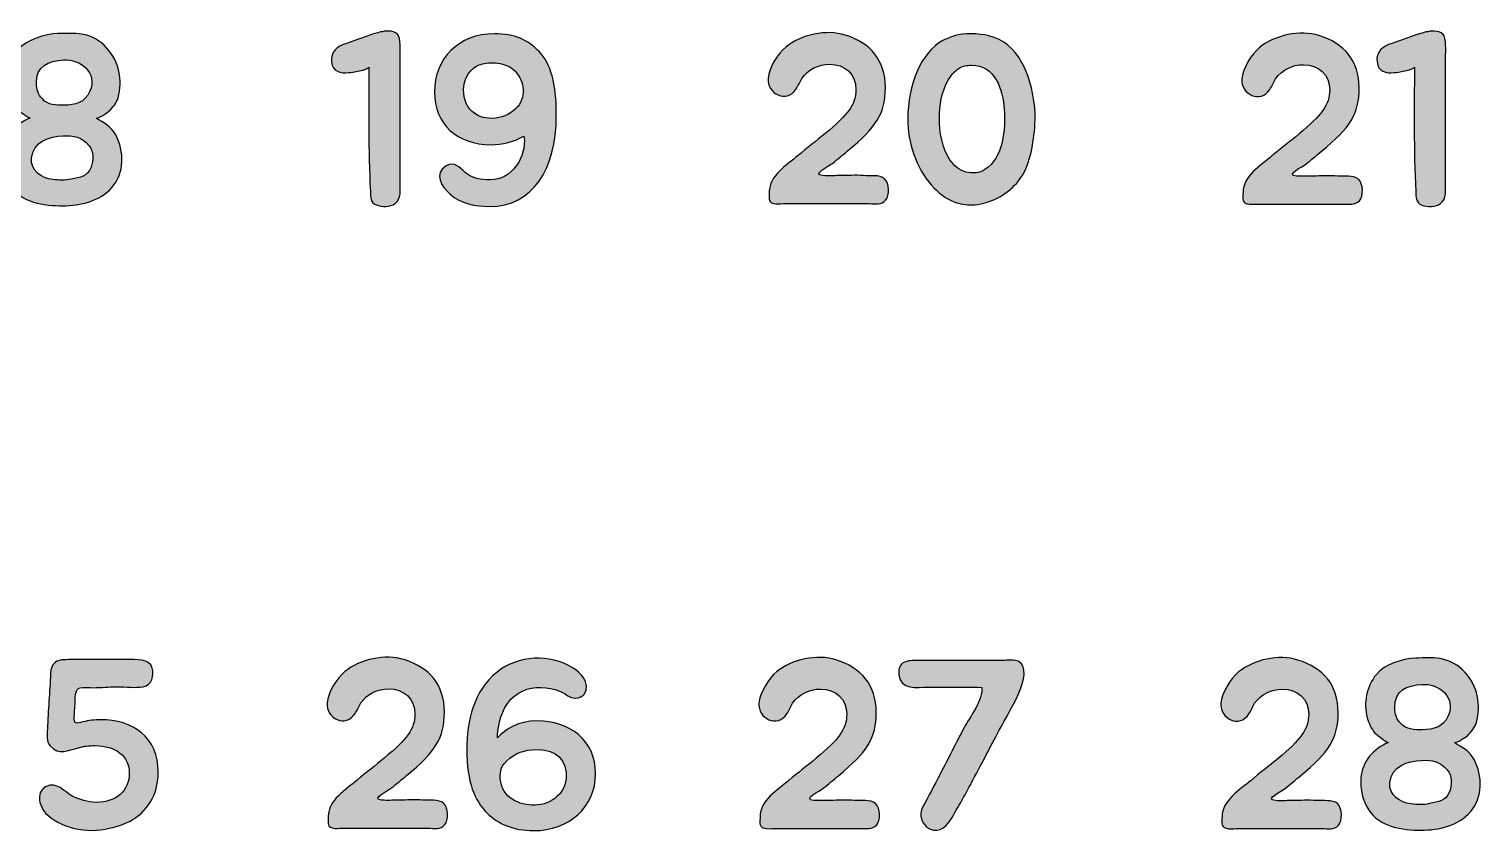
# Model space of a CAD drawing. Header units: millimetres. Extents: x 48 to 162, y 109 to 188.
# Drawn here: x 131.88 to 161.89, y 123.44 to 140.05 of the extents above; entities that cross this region are included whole.
import ezdxf

# ---------------------------------------------------------------- set-up
doc = ezdxf.new("R2010")
doc.units = ezdxf.units.MM
doc.header["$MEASUREMENT"] = 0
doc.layers.add('Layer 2', color=7, linetype='Continuous', lineweight=0)

# ---------------------------------------------------------------- blocks, each defined once
blk = doc.blocks.new('Block_11')
at = {"layer": 'Layer 2', "true_color": 0x000000, "transparency": 33554687}
h = blk.add_hatch(color=18, dxfattribs=at)
h.dxf.hatch_style = 2
edge = h.paths.add_edge_path()
edge.add_spline(control_points=[(130.252, 140), (130.351, 140.024), (130.534, 140.024), (130.588, 139.911), (130.642, 139.777), (130.618, 139.545), (130.618, 139.402), (130.618, 139.402), (130.618, 136.877), (130.618, 136.877), (130.618, 136.738), (130.652, 136.55), (130.514, 136.452), (130.42, 136.377), (130.237, 136.382), (130.129, 136.422), (130.01, 136.461), (130.005, 136.595), (130.005, 136.704), (129.961, 137.568), (129.975, 138.389), (129.975, 139.268), (129.955, 139.209), (129.615, 139.155), (129.56, 139.155), (129.387, 139.135), (129.224, 139.174), (129.204, 139.377), (129.18, 139.585), (129.318, 139.698), (129.511, 139.758), (129.718, 139.827), (129.921, 139.911), (130.129, 139.97), (130.173, 139.98), (130.212, 139.995), (130.252, 140)], knot_values=[0, 0, 0, 0, 1, 1, 1, 2, 2, 2, 3, 3, 3, 4, 4, 4, 5, 5, 5, 6, 6, 6, 7, 7, 7, 8, 8, 8, 9, 9, 9, 10, 10, 10, 11, 11, 11, 12, 12, 12, 12], degree=3, periodic=0)
h = blk.add_hatch(color=18, dxfattribs=at)
h.dxf.hatch_style = 2
edge = h.paths.add_edge_path()
edge.add_spline(control_points=[(132.035, 138.937), (132.04, 138.814), (132.064, 138.705), (132.158, 138.611), (132.272, 138.483), (132.44, 138.478), (132.598, 138.483), (132.84, 138.483), (133.028, 138.532), (133.137, 138.769), (133.305, 139.155), (132.939, 139.441), (132.593, 139.416), (132.287, 139.397), (132.02, 139.293), (132.035, 138.937)], knot_values=[0, 0, 0, 0, 1, 1, 1, 2, 2, 2, 3, 3, 3, 4, 4, 4, 5, 5, 5, 5], degree=3, periodic=0)
edge = h.paths.add_edge_path()
edge.add_spline(control_points=[(131.931, 137.39), (131.906, 137.129), (132.143, 136.975), (132.371, 136.951), (132.494, 136.931), (132.628, 136.931), (132.751, 136.956), (132.934, 136.995), (133.087, 137.005), (133.161, 137.203), (133.221, 137.341), (133.216, 137.544), (133.117, 137.652), (132.974, 137.825), (132.801, 137.86), (132.588, 137.85), (132.297, 137.835), (131.97, 137.736), (131.931, 137.39)], knot_values=[0, 0, 0, 0, 1, 1, 1, 2, 2, 2, 3, 3, 3, 4, 4, 4, 5, 5, 5, 6, 6, 6, 6], degree=3, periodic=0)
edge = h.paths.add_edge_path()
edge.add_spline(control_points=[(131.491, 136.832), (131.367, 137.02), (131.318, 137.252), (131.333, 137.479), (131.363, 137.835), (131.595, 138.087), (131.906, 138.221), (131.852, 138.221), (131.659, 138.384), (131.624, 138.413), (131.546, 138.497), (131.501, 138.621), (131.466, 138.73), (131.383, 139.026), (131.452, 139.382), (131.654, 139.624), (131.822, 139.832), (132.218, 139.955), (132.47, 139.96), (132.638, 139.96), (132.806, 139.975), (132.969, 139.95), (133.171, 139.916), (133.349, 139.812), (133.483, 139.668), (133.745, 139.382), (133.819, 139.001), (133.72, 138.631), (133.685, 138.527), (133.616, 138.438), (133.532, 138.359), (133.498, 138.329), (133.315, 138.206), (133.265, 138.216), (133.424, 138.117), (133.581, 138.043), (133.671, 137.87), (133.853, 137.534), (133.853, 137.079), (133.596, 136.788), (133.344, 136.501), (132.939, 136.407), (132.578, 136.407), (132.188, 136.407), (131.719, 136.471), (131.491, 136.832)], knot_values=[0, 0, 0, 0, 1, 1, 1, 2, 2, 2, 3, 3, 3, 4, 4, 4, 5, 5, 5, 6, 6, 6, 7, 7, 7, 8, 8, 8, 9, 9, 9, 10, 10, 10, 11, 11, 11, 12, 12, 12, 13, 13, 13, 14, 14, 14, 15, 15, 15, 15], degree=3, periodic=0)
at = {"layer": 'Layer 2', "color": 18, "lineweight": 25, "true_color": 0x000000}
for points, knots in [([(130.252, 140), (130.351, 140.024), (130.534, 140.024), (130.588, 139.911), (130.642, 139.777), (130.618, 139.545), (130.618, 139.402), (130.618, 139.402), (130.618, 136.877), (130.618, 136.877), (130.618, 136.738), (130.652, 136.55), (130.514, 136.452), (130.42, 136.377), (130.237, 136.382), (130.129, 136.422), (130.01, 136.461), (130.005, 136.595), (130.005, 136.704), (129.961, 137.568), (129.975, 138.389), (129.975, 139.268), (129.955, 139.209), (129.615, 139.155), (129.56, 139.155), (129.387, 139.135), (129.224, 139.174), (129.204, 139.377), (129.18, 139.585), (129.318, 139.698), (129.511, 139.758), (129.718, 139.827), (129.921, 139.911), (130.129, 139.97), (130.173, 139.98), (130.212, 139.995), (130.252, 140)], [0, 0, 0, 0, 1, 1, 1, 2, 2, 2, 3, 3, 3, 4, 4, 4, 5, 5, 5, 6, 6, 6, 7, 7, 7, 8, 8, 8, 9, 9, 9, 10, 10, 10, 11, 11, 11, 12, 12, 12, 12]), ([(131.491, 136.832), (131.367, 137.02), (131.318, 137.252), (131.333, 137.479), (131.363, 137.835), (131.595, 138.087), (131.906, 138.221), (131.852, 138.221), (131.659, 138.384), (131.624, 138.413), (131.546, 138.497), (131.501, 138.621), (131.466, 138.73), (131.383, 139.026), (131.452, 139.382), (131.654, 139.624), (131.822, 139.832), (132.218, 139.955), (132.47, 139.96), (132.638, 139.96), (132.806, 139.975), (132.969, 139.95), (133.171, 139.916), (133.349, 139.812), (133.483, 139.668), (133.745, 139.382), (133.819, 139.001), (133.72, 138.631), (133.685, 138.527), (133.616, 138.438), (133.532, 138.359), (133.498, 138.329), (133.315, 138.206), (133.265, 138.216), (133.424, 138.117), (133.581, 138.043), (133.671, 137.87), (133.853, 137.534), (133.853, 137.079), (133.596, 136.788), (133.344, 136.501), (132.939, 136.407), (132.578, 136.407), (132.188, 136.407), (131.719, 136.471), (131.491, 136.832)], [0, 0, 0, 0, 1, 1, 1, 2, 2, 2, 3, 3, 3, 4, 4, 4, 5, 5, 5, 6, 6, 6, 7, 7, 7, 8, 8, 8, 9, 9, 9, 10, 10, 10, 11, 11, 11, 12, 12, 12, 13, 13, 13, 14, 14, 14, 15, 15, 15, 15]), ([(132.035, 138.937), (132.04, 138.814), (132.064, 138.705), (132.158, 138.611), (132.272, 138.483), (132.44, 138.478), (132.598, 138.483), (132.84, 138.483), (133.028, 138.532), (133.137, 138.769), (133.305, 139.155), (132.939, 139.441), (132.593, 139.416), (132.287, 139.397), (132.02, 139.293), (132.035, 138.937)], [0, 0, 0, 0, 1, 1, 1, 2, 2, 2, 3, 3, 3, 4, 4, 4, 5, 5, 5, 5]), ([(131.931, 137.39), (131.906, 137.129), (132.143, 136.975), (132.371, 136.951), (132.494, 136.931), (132.628, 136.931), (132.751, 136.956), (132.934, 136.995), (133.087, 137.005), (133.161, 137.203), (133.221, 137.341), (133.216, 137.544), (133.117, 137.652), (132.974, 137.825), (132.801, 137.86), (132.588, 137.85), (132.297, 137.835), (131.97, 137.736), (131.931, 137.39)], [0, 0, 0, 0, 1, 1, 1, 2, 2, 2, 3, 3, 3, 4, 4, 4, 5, 5, 5, 6, 6, 6, 6])]:
    blk.add_open_spline(points, degree=3, knots=knots, dxfattribs=at)
blk = doc.blocks.new('Block_12')
at = {"layer": 'Layer 2', "true_color": 0x000000, "transparency": 33554687}
h = blk.add_hatch(color=18, dxfattribs=at)
h.dxf.hatch_style = 2
edge = h.paths.add_edge_path()
edge.add_spline(control_points=[(139.174, 140), (139.273, 140.025), (139.456, 140.025), (139.51, 139.911), (139.565, 139.778), (139.54, 139.546), (139.54, 139.402), (139.54, 139.402), (139.54, 136.877), (139.54, 136.877), (139.54, 136.739), (139.575, 136.551), (139.436, 136.452), (139.342, 136.378), (139.159, 136.383), (139.051, 136.423), (138.932, 136.462), (138.927, 136.596), (138.927, 136.704), (138.883, 137.569), (138.898, 138.389), (138.898, 139.269), (138.878, 139.21), (138.537, 139.155), (138.482, 139.155), (138.31, 139.135), (138.147, 139.175), (138.127, 139.378), (138.102, 139.585), (138.24, 139.699), (138.433, 139.758), (138.641, 139.827), (138.843, 139.911), (139.051, 139.971), (139.095, 139.981), (139.135, 139.995), (139.174, 140)], knot_values=[0, 0, 0, 0, 1, 1, 1, 2, 2, 2, 3, 3, 3, 4, 4, 4, 5, 5, 5, 6, 6, 6, 7, 7, 7, 8, 8, 8, 9, 9, 9, 10, 10, 10, 11, 11, 11, 12, 12, 12, 12], degree=3, periodic=0)
h = blk.add_hatch(color=18, dxfattribs=at)
h.dxf.hatch_style = 2
edge = h.paths.add_edge_path()
edge.add_spline(control_points=[(141.17, 139.313), (140.809, 139.17), (140.745, 138.602), (141.031, 138.35), (141.288, 138.117), (141.748, 138.196), (141.96, 138.444), (142.173, 138.691), (142.089, 139.032), (141.871, 139.229), (141.782, 139.303), (141.644, 139.343), (141.501, 139.358), (141.382, 139.363), (141.259, 139.343), (141.17, 139.313)], knot_values=[0, 0, 0, 0, 1, 1, 1, 2, 2, 2, 3, 3, 3, 4, 4, 4, 5, 5, 5, 5], degree=3, periodic=0)
edge = h.paths.add_edge_path()
edge.add_spline(control_points=[(140.567, 136.65), (140.394, 136.808), (140.226, 137.07), (140.493, 137.228), (140.666, 137.332), (140.765, 137.203), (140.883, 137.095), (141.031, 136.971), (141.214, 136.941), (141.402, 136.941), (141.837, 136.941), (142.163, 137.406), (142.098, 137.846), (141.906, 137.732), (141.644, 137.668), (141.421, 137.668), (140.715, 137.668), (140.25, 138.093), (140.25, 138.755), (140.25, 139.442), (140.749, 139.956), (141.486, 139.956), (141.906, 139.956), (142.173, 139.832), (142.41, 139.59), (142.652, 139.333), (142.766, 138.948), (142.766, 138.266), (142.766, 137.154), (142.277, 136.393), (141.387, 136.393), (141.086, 136.393), (140.799, 136.447), (140.567, 136.65)], knot_values=[0, 0, 0, 0, 1, 1, 1, 2, 2, 2, 3, 3, 3, 4, 4, 4, 5, 5, 5, 6, 6, 6, 7, 7, 7, 8, 8, 8, 9, 9, 9, 10, 10, 10, 11, 11, 11, 11], degree=3, periodic=0)
at = {"layer": 'Layer 2', "color": 18, "lineweight": 25, "true_color": 0x000000}
for points, knots in [([(139.174, 140), (139.273, 140.025), (139.456, 140.025), (139.51, 139.911), (139.565, 139.778), (139.54, 139.546), (139.54, 139.402), (139.54, 139.402), (139.54, 136.877), (139.54, 136.877), (139.54, 136.739), (139.575, 136.551), (139.436, 136.452), (139.342, 136.378), (139.159, 136.383), (139.051, 136.423), (138.932, 136.462), (138.927, 136.596), (138.927, 136.704), (138.883, 137.569), (138.898, 138.389), (138.898, 139.269), (138.878, 139.21), (138.537, 139.155), (138.482, 139.155), (138.31, 139.135), (138.147, 139.175), (138.127, 139.378), (138.102, 139.585), (138.24, 139.699), (138.433, 139.758), (138.641, 139.827), (138.843, 139.911), (139.051, 139.971), (139.095, 139.981), (139.135, 139.995), (139.174, 140)], [0, 0, 0, 0, 1, 1, 1, 2, 2, 2, 3, 3, 3, 4, 4, 4, 5, 5, 5, 6, 6, 6, 7, 7, 7, 8, 8, 8, 9, 9, 9, 10, 10, 10, 11, 11, 11, 12, 12, 12, 12]), ([(140.567, 136.65), (140.394, 136.808), (140.226, 137.07), (140.493, 137.228), (140.666, 137.332), (140.765, 137.203), (140.883, 137.095), (141.031, 136.971), (141.214, 136.941), (141.402, 136.941), (141.837, 136.941), (142.163, 137.406), (142.098, 137.846), (141.906, 137.732), (141.644, 137.668), (141.421, 137.668), (140.715, 137.668), (140.25, 138.093), (140.25, 138.755), (140.25, 139.442), (140.749, 139.956), (141.486, 139.956), (141.906, 139.956), (142.173, 139.832), (142.41, 139.59), (142.652, 139.333), (142.766, 138.948), (142.766, 138.266), (142.766, 137.154), (142.277, 136.393), (141.387, 136.393), (141.086, 136.393), (140.799, 136.447), (140.567, 136.65)], [0, 0, 0, 0, 1, 1, 1, 2, 2, 2, 3, 3, 3, 4, 4, 4, 5, 5, 5, 6, 6, 6, 7, 7, 7, 8, 8, 8, 9, 9, 9, 10, 10, 10, 11, 11, 11, 11]), ([(141.17, 139.313), (140.809, 139.17), (140.745, 138.602), (141.031, 138.35), (141.288, 138.117), (141.748, 138.196), (141.96, 138.444), (142.173, 138.691), (142.089, 139.032), (141.871, 139.229), (141.782, 139.303), (141.644, 139.343), (141.501, 139.358), (141.382, 139.363), (141.259, 139.343), (141.17, 139.313)], [0, 0, 0, 0, 1, 1, 1, 2, 2, 2, 3, 3, 3, 4, 4, 4, 5, 5, 5, 5])]:
    blk.add_open_spline(points, degree=3, knots=knots, dxfattribs=at)
blk = doc.blocks.new('Block_13')
at = {"layer": 'Layer 2', "true_color": 0x000000, "transparency": 33554687}
h = blk.add_hatch(color=18, dxfattribs=at)
h.dxf.hatch_style = 2
edge = h.paths.add_edge_path()
edge.add_spline(control_points=[(147.137, 139.036), (147.156, 139.253), (147.334, 139.545), (147.503, 139.683), (147.814, 139.94), (148.342, 140.054), (148.728, 139.93), (149.252, 139.767), (149.558, 139.411), (149.558, 138.848), (149.558, 138.314), (149.375, 138.028), (148.777, 137.538), (148.678, 137.454), (148.57, 137.365), (148.466, 137.281), (148.397, 137.227), (148.026, 137.049), (148.263, 137.029), (148.407, 137.019), (148.466, 137.029), (148.609, 137.029), (148.777, 137.029), (148.945, 137.044), (149.108, 137.029), (149.242, 137.019), (149.439, 137.054), (149.543, 136.965), (149.647, 136.876), (149.652, 136.614), (149.563, 136.52), (149.479, 136.421), (149.341, 136.451), (149.227, 136.451), (149.227, 136.451), (147.453, 136.451), (147.453, 136.451), (147.389, 136.451), (147.305, 136.436), (147.246, 136.456), (147.127, 136.486), (147.161, 136.594), (147.161, 136.693), (147.161, 137.029), (147.522, 137.247), (147.759, 137.444), (147.932, 137.598), (148.14, 137.746), (148.318, 137.899), (148.782, 138.284), (148.95, 138.502), (148.95, 138.803), (148.95, 139.134), (148.718, 139.327), (148.407, 139.327), (148.18, 139.327), (147.962, 139.223), (147.834, 139.036), (147.794, 138.966), (147.759, 138.882), (147.715, 138.818), (147.522, 138.512), (147.112, 138.719), (147.137, 139.036)], knot_values=[0, 0, 0, 0, 1, 1, 1, 2, 2, 2, 3, 3, 3, 4, 4, 4, 5, 5, 5, 6, 6, 6, 7, 7, 7, 8, 8, 8, 9, 9, 9, 10, 10, 10, 11, 11, 11, 12, 12, 12, 13, 13, 13, 14, 14, 14, 15, 15, 15, 16, 16, 16, 17, 17, 17, 18, 18, 18, 19, 19, 19, 20, 20, 20, 21, 21, 21, 21], degree=3, periodic=0)
h = blk.add_hatch(color=18, dxfattribs=at)
h.dxf.hatch_style = 2
edge = h.paths.add_edge_path()
edge.add_spline(control_points=[(151.074, 139.243), (150.985, 139.184), (150.911, 139.095), (150.856, 139.001), (150.718, 138.764), (150.673, 138.482), (150.673, 138.21), (150.673, 137.929), (150.728, 137.603), (150.891, 137.355), (150.97, 137.237), (151.079, 137.143), (151.222, 137.103), (151.356, 137.069), (151.494, 137.079), (151.612, 137.153), (151.993, 137.385), (152.042, 137.998), (152.013, 138.398), (151.983, 138.793), (151.825, 139.322), (151.336, 139.307), (151.247, 139.307), (151.153, 139.293), (151.074, 139.243)], knot_values=[0, 0, 0, 0, 1, 1, 1, 2, 2, 2, 3, 3, 3, 4, 4, 4, 5, 5, 5, 6, 6, 6, 7, 7, 7, 8, 8, 8, 8], degree=3, periodic=0)
edge = h.paths.add_edge_path()
edge.add_spline(control_points=[(150.98, 136.486), (150.802, 136.555), (150.639, 136.683), (150.505, 136.837), (150.189, 137.192), (150.021, 137.706), (150.021, 138.205), (150.021, 138.541), (150.091, 138.887), (150.219, 139.199), (150.313, 139.421), (150.535, 139.722), (150.743, 139.816), (150.817, 139.851), (150.901, 139.885), (150.98, 139.915), (151.192, 139.979), (151.479, 139.965), (151.696, 139.915), (152.299, 139.772), (152.561, 139.12), (152.635, 138.492), (152.66, 138.284), (152.65, 138.072), (152.625, 137.864), (152.576, 137.479), (152.497, 137.098), (152.22, 136.822), (151.973, 136.58), (151.672, 136.436), (151.341, 136.426), (151.222, 136.426), (151.099, 136.441), (150.98, 136.486)], knot_values=[0, 0, 0, 0, 1, 1, 1, 2, 2, 2, 3, 3, 3, 4, 4, 4, 5, 5, 5, 6, 6, 6, 7, 7, 7, 8, 8, 8, 9, 9, 9, 10, 10, 10, 11, 11, 11, 11], degree=3, periodic=0)
at = {"layer": 'Layer 2', "color": 18, "lineweight": 25, "true_color": 0x000000}
for points, knots in [([(147.137, 139.036), (147.156, 139.253), (147.334, 139.545), (147.503, 139.683), (147.814, 139.94), (148.342, 140.054), (148.728, 139.93), (149.252, 139.767), (149.558, 139.411), (149.558, 138.848), (149.558, 138.314), (149.375, 138.028), (148.777, 137.538), (148.678, 137.454), (148.57, 137.365), (148.466, 137.281), (148.397, 137.227), (148.026, 137.049), (148.263, 137.029), (148.407, 137.019), (148.466, 137.029), (148.609, 137.029), (148.777, 137.029), (148.945, 137.044), (149.108, 137.029), (149.242, 137.019), (149.439, 137.054), (149.543, 136.965), (149.647, 136.876), (149.652, 136.614), (149.563, 136.52), (149.479, 136.421), (149.341, 136.451), (149.227, 136.451), (149.227, 136.451), (147.453, 136.451), (147.453, 136.451), (147.389, 136.451), (147.305, 136.436), (147.246, 136.456), (147.127, 136.486), (147.161, 136.594), (147.161, 136.693), (147.161, 137.029), (147.522, 137.247), (147.759, 137.444), (147.932, 137.598), (148.14, 137.746), (148.318, 137.899), (148.782, 138.284), (148.95, 138.502), (148.95, 138.803), (148.95, 139.134), (148.718, 139.327), (148.407, 139.327), (148.18, 139.327), (147.962, 139.223), (147.834, 139.036), (147.794, 138.966), (147.759, 138.882), (147.715, 138.818), (147.522, 138.512), (147.112, 138.719), (147.137, 139.036)], [0, 0, 0, 0, 1, 1, 1, 2, 2, 2, 3, 3, 3, 4, 4, 4, 5, 5, 5, 6, 6, 6, 7, 7, 7, 8, 8, 8, 9, 9, 9, 10, 10, 10, 11, 11, 11, 12, 12, 12, 13, 13, 13, 14, 14, 14, 15, 15, 15, 16, 16, 16, 17, 17, 17, 18, 18, 18, 19, 19, 19, 20, 20, 20, 21, 21, 21, 21]), ([(150.98, 136.486), (150.802, 136.555), (150.639, 136.683), (150.505, 136.837), (150.189, 137.192), (150.021, 137.706), (150.021, 138.205), (150.021, 138.541), (150.091, 138.887), (150.219, 139.199), (150.313, 139.421), (150.535, 139.722), (150.743, 139.816), (150.817, 139.851), (150.901, 139.885), (150.98, 139.915), (151.192, 139.979), (151.479, 139.965), (151.696, 139.915), (152.299, 139.772), (152.561, 139.12), (152.635, 138.492), (152.66, 138.284), (152.65, 138.072), (152.625, 137.864), (152.576, 137.479), (152.497, 137.098), (152.22, 136.822), (151.973, 136.58), (151.672, 136.436), (151.341, 136.426), (151.222, 136.426), (151.099, 136.441), (150.98, 136.486)], [0, 0, 0, 0, 1, 1, 1, 2, 2, 2, 3, 3, 3, 4, 4, 4, 5, 5, 5, 6, 6, 6, 7, 7, 7, 8, 8, 8, 9, 9, 9, 10, 10, 10, 11, 11, 11, 11]), ([(151.074, 139.243), (150.985, 139.184), (150.911, 139.095), (150.856, 139.001), (150.718, 138.764), (150.673, 138.482), (150.673, 138.21), (150.673, 137.929), (150.728, 137.603), (150.891, 137.355), (150.97, 137.237), (151.079, 137.143), (151.222, 137.103), (151.356, 137.069), (151.494, 137.079), (151.612, 137.153), (151.993, 137.385), (152.042, 137.998), (152.013, 138.398), (151.983, 138.793), (151.825, 139.322), (151.336, 139.307), (151.247, 139.307), (151.153, 139.293), (151.074, 139.243)], [0, 0, 0, 0, 1, 1, 1, 2, 2, 2, 3, 3, 3, 4, 4, 4, 5, 5, 5, 6, 6, 6, 7, 7, 7, 8, 8, 8, 8])]:
    blk.add_open_spline(points, degree=3, knots=knots, dxfattribs=at)
blk = doc.blocks.new('Block_14')
at = {"layer": 'Layer 2', "true_color": 0x000000, "transparency": 33554687}
h = blk.add_hatch(color=18, dxfattribs=at)
h.dxf.hatch_style = 2
edge = h.paths.add_edge_path()
edge.add_spline(control_points=[(156.916, 139.026), (156.936, 139.244), (157.114, 139.535), (157.282, 139.673), (157.593, 139.93), (158.122, 140.044), (158.508, 139.92), (159.031, 139.758), (159.338, 139.402), (159.338, 138.838), (159.338, 138.305), (159.155, 138.018), (158.557, 137.529), (158.458, 137.445), (158.349, 137.356), (158.246, 137.272), (158.177, 137.217), (157.806, 137.04), (158.043, 137.02), (158.186, 137.01), (158.246, 137.02), (158.389, 137.02), (158.557, 137.02), (158.725, 137.035), (158.888, 137.02), (159.022, 137.01), (159.219, 137.045), (159.323, 136.956), (159.427, 136.867), (159.432, 136.605), (159.343, 136.511), (159.259, 136.412), (159.12, 136.442), (159.007, 136.442), (159.007, 136.442), (157.233, 136.442), (157.233, 136.442), (157.168, 136.442), (157.084, 136.427), (157.025, 136.447), (156.906, 136.476), (156.941, 136.585), (156.941, 136.684), (156.941, 137.02), (157.302, 137.237), (157.539, 137.435), (157.712, 137.588), (157.919, 137.736), (158.097, 137.89), (158.562, 138.275), (158.73, 138.492), (158.73, 138.794), (158.73, 139.125), (158.498, 139.318), (158.186, 139.318), (157.959, 139.318), (157.742, 139.214), (157.613, 139.026), (157.574, 138.957), (157.539, 138.873), (157.494, 138.809), (157.302, 138.502), (156.891, 138.71), (156.916, 139.026)], knot_values=[0, 0, 0, 0, 1, 1, 1, 2, 2, 2, 3, 3, 3, 4, 4, 4, 5, 5, 5, 6, 6, 6, 7, 7, 7, 8, 8, 8, 9, 9, 9, 10, 10, 10, 11, 11, 11, 12, 12, 12, 13, 13, 13, 14, 14, 14, 15, 15, 15, 16, 16, 16, 17, 17, 17, 18, 18, 18, 19, 19, 19, 20, 20, 20, 21, 21, 21, 21], degree=3, periodic=0)
h = blk.add_hatch(color=18, dxfattribs=at)
h.dxf.hatch_style = 2
edge = h.paths.add_edge_path()
edge.add_spline(control_points=[(160.754, 140), (160.853, 140.024), (161.036, 140.024), (161.09, 139.911), (161.145, 139.777), (161.12, 139.545), (161.12, 139.402), (161.12, 139.402), (161.12, 136.877), (161.12, 136.877), (161.12, 136.738), (161.155, 136.55), (161.016, 136.452), (160.923, 136.377), (160.74, 136.382), (160.631, 136.422), (160.512, 136.461), (160.507, 136.595), (160.507, 136.704), (160.463, 137.568), (160.478, 138.389), (160.478, 139.268), (160.458, 139.209), (160.117, 139.155), (160.063, 139.155), (159.89, 139.135), (159.727, 139.174), (159.707, 139.377), (159.682, 139.585), (159.821, 139.698), (160.013, 139.758), (160.221, 139.827), (160.423, 139.911), (160.631, 139.97), (160.676, 139.98), (160.715, 139.995), (160.754, 140)], knot_values=[0, 0, 0, 0, 1, 1, 1, 2, 2, 2, 3, 3, 3, 4, 4, 4, 5, 5, 5, 6, 6, 6, 7, 7, 7, 8, 8, 8, 9, 9, 9, 10, 10, 10, 11, 11, 11, 12, 12, 12, 12], degree=3, periodic=0)
at = {"layer": 'Layer 2', "color": 18, "lineweight": 25, "true_color": 0x000000}
for points, knots in [([(156.916, 139.026), (156.936, 139.244), (157.114, 139.535), (157.282, 139.673), (157.593, 139.93), (158.122, 140.044), (158.508, 139.92), (159.031, 139.758), (159.338, 139.402), (159.338, 138.838), (159.338, 138.305), (159.155, 138.018), (158.557, 137.529), (158.458, 137.445), (158.349, 137.356), (158.246, 137.272), (158.177, 137.217), (157.806, 137.04), (158.043, 137.02), (158.186, 137.01), (158.246, 137.02), (158.389, 137.02), (158.557, 137.02), (158.725, 137.035), (158.888, 137.02), (159.022, 137.01), (159.219, 137.045), (159.323, 136.956), (159.427, 136.867), (159.432, 136.605), (159.343, 136.511), (159.259, 136.412), (159.12, 136.442), (159.007, 136.442), (159.007, 136.442), (157.233, 136.442), (157.233, 136.442), (157.168, 136.442), (157.084, 136.427), (157.025, 136.447), (156.906, 136.476), (156.941, 136.585), (156.941, 136.684), (156.941, 137.02), (157.302, 137.237), (157.539, 137.435), (157.712, 137.588), (157.919, 137.736), (158.097, 137.89), (158.562, 138.275), (158.73, 138.492), (158.73, 138.794), (158.73, 139.125), (158.498, 139.318), (158.186, 139.318), (157.959, 139.318), (157.742, 139.214), (157.613, 139.026), (157.574, 138.957), (157.539, 138.873), (157.494, 138.809), (157.302, 138.502), (156.891, 138.71), (156.916, 139.026)], [0, 0, 0, 0, 1, 1, 1, 2, 2, 2, 3, 3, 3, 4, 4, 4, 5, 5, 5, 6, 6, 6, 7, 7, 7, 8, 8, 8, 9, 9, 9, 10, 10, 10, 11, 11, 11, 12, 12, 12, 13, 13, 13, 14, 14, 14, 15, 15, 15, 16, 16, 16, 17, 17, 17, 18, 18, 18, 19, 19, 19, 20, 20, 20, 21, 21, 21, 21]), ([(160.754, 140), (160.853, 140.024), (161.036, 140.024), (161.09, 139.911), (161.145, 139.777), (161.12, 139.545), (161.12, 139.402), (161.12, 139.402), (161.12, 136.877), (161.12, 136.877), (161.12, 136.738), (161.155, 136.55), (161.016, 136.452), (160.923, 136.377), (160.74, 136.382), (160.631, 136.422), (160.512, 136.461), (160.507, 136.595), (160.507, 136.704), (160.463, 137.568), (160.478, 138.389), (160.478, 139.268), (160.458, 139.209), (160.117, 139.155), (160.063, 139.155), (159.89, 139.135), (159.727, 139.174), (159.707, 139.377), (159.682, 139.585), (159.821, 139.698), (160.013, 139.758), (160.221, 139.827), (160.423, 139.911), (160.631, 139.97), (160.676, 139.98), (160.715, 139.995), (160.754, 140)], [0, 0, 0, 0, 1, 1, 1, 2, 2, 2, 3, 3, 3, 4, 4, 4, 5, 5, 5, 6, 6, 6, 7, 7, 7, 8, 8, 8, 9, 9, 9, 10, 10, 10, 11, 11, 11, 12, 12, 12, 12])]:
    blk.add_open_spline(points, degree=3, knots=knots, dxfattribs=at)
blk = doc.blocks.new('Block_7')
at = {"layer": 'Layer 2'}
for name in ['Block_11', 'Block_12', 'Block_13', 'Block_14']:
    blk.add_blockref(name, (0, 0), dxfattribs=at)
blk = doc.blocks.new('Block_19')
at = {"layer": 'Layer 2', "true_color": 0x000000, "transparency": 33554687}
h = blk.add_hatch(color=18, dxfattribs=at)
h.dxf.hatch_style = 2
edge = h.paths.add_edge_path()
edge.add_spline(control_points=[(129.209, 126.14), (129.228, 126.357), (129.407, 126.649), (129.575, 126.787), (129.886, 127.044), (130.415, 127.158), (130.8, 127.034), (131.324, 126.871), (131.63, 126.516), (131.63, 125.952), (131.63, 125.419), (131.447, 125.132), (130.849, 124.643), (130.751, 124.559), (130.642, 124.47), (130.538, 124.386), (130.469, 124.331), (130.098, 124.154), (130.335, 124.134), (130.479, 124.124), (130.538, 124.134), (130.682, 124.134), (130.849, 124.134), (131.018, 124.149), (131.18, 124.134), (131.314, 124.124), (131.512, 124.158), (131.616, 124.07), (131.719, 123.981), (131.724, 123.719), (131.635, 123.625), (131.551, 123.526), (131.413, 123.556), (131.299, 123.556), (131.299, 123.556), (129.525, 123.556), (129.525, 123.556), (129.461, 123.556), (129.377, 123.541), (129.318, 123.561), (129.199, 123.59), (129.234, 123.699), (129.234, 123.798), (129.234, 124.134), (129.594, 124.351), (129.831, 124.549), (130.004, 124.702), (130.212, 124.85), (130.39, 125.004), (130.855, 125.389), (131.022, 125.606), (131.022, 125.908), (131.022, 126.239), (130.79, 126.432), (130.479, 126.432), (130.252, 126.432), (130.034, 126.328), (129.906, 126.14), (129.866, 126.071), (129.831, 125.987), (129.787, 125.923), (129.594, 125.616), (129.184, 125.824), (129.209, 126.14)], knot_values=[0, 0, 0, 0, 1, 1, 1, 2, 2, 2, 3, 3, 3, 4, 4, 4, 5, 5, 5, 6, 6, 6, 7, 7, 7, 8, 8, 8, 9, 9, 9, 10, 10, 10, 11, 11, 11, 12, 12, 12, 13, 13, 13, 14, 14, 14, 15, 15, 15, 16, 16, 16, 17, 17, 17, 18, 18, 18, 19, 19, 19, 20, 20, 20, 21, 21, 21, 21], degree=3, periodic=0)
h = blk.add_hatch(color=18, dxfattribs=at)
h.dxf.hatch_style = 2
edge = h.paths.add_edge_path()
edge.add_spline(control_points=[(132.691, 127.039), (132.691, 127.039), (133.912, 127.039), (133.912, 127.039), (134.09, 127.039), (134.362, 127.074), (134.426, 126.861), (134.465, 126.728), (134.416, 126.501), (134.238, 126.481), (134.07, 126.451), (133.877, 126.481), (133.704, 126.481), (133.517, 126.481), (133.388, 126.461), (133.205, 126.461), (133.136, 126.461), (132.998, 126.476), (132.939, 126.456), (132.83, 126.432), (132.834, 126.283), (132.834, 126.204), (132.834, 126.091), (132.82, 125.977), (132.815, 125.863), (132.8, 125.71), (132.854, 125.715), (132.993, 125.755), (133.111, 125.784), (133.235, 125.799), (133.358, 125.799), (134.025, 125.799), (134.549, 125.443), (134.549, 124.712), (134.549, 124.648), (134.549, 124.588), (134.535, 124.529), (134.48, 124.114), (134.208, 123.778), (133.813, 123.64), (133.348, 123.462), (132.815, 123.462), (132.395, 123.734), (132.276, 123.803), (132.167, 123.911), (132.123, 124.04), (132.069, 124.178), (132.083, 124.346), (132.232, 124.42), (132.454, 124.529), (132.602, 124.317), (132.775, 124.223), (132.923, 124.149), (133.091, 124.094), (133.274, 124.094), (133.68, 124.094), (133.951, 124.331), (133.951, 124.697), (133.951, 125.048), (133.67, 125.265), (133.24, 125.265), (133.126, 125.265), (133.013, 125.256), (132.904, 125.221), (132.691, 125.172), (132.494, 125.053), (132.316, 125.261), (132.232, 125.349), (132.252, 125.498), (132.261, 125.611), (132.271, 125.804), (132.281, 125.992), (132.291, 126.185), (132.306, 126.372), (132.316, 126.565), (132.326, 126.753), (132.33, 126.861), (132.36, 126.926), (132.405, 126.97), (132.464, 127.03), (132.563, 127.039), (132.691, 127.039)], knot_values=[0, 0, 0, 0, 1, 1, 1, 2, 2, 2, 3, 3, 3, 4, 4, 4, 5, 5, 5, 6, 6, 6, 7, 7, 7, 8, 8, 8, 9, 9, 9, 10, 10, 10, 11, 11, 11, 12, 12, 12, 13, 13, 13, 14, 14, 14, 15, 15, 15, 16, 16, 16, 17, 17, 17, 18, 18, 18, 19, 19, 19, 20, 20, 20, 21, 21, 21, 22, 22, 22, 23, 23, 23, 24, 24, 24, 25, 25, 25, 26, 26, 26, 27, 27, 27, 27], degree=3, periodic=0)
at = {"layer": 'Layer 2', "color": 18, "lineweight": 25, "true_color": 0x000000}
for points, knots in [([(129.209, 126.14), (129.228, 126.357), (129.407, 126.649), (129.575, 126.787), (129.886, 127.044), (130.415, 127.158), (130.8, 127.034), (131.324, 126.871), (131.63, 126.516), (131.63, 125.952), (131.63, 125.419), (131.447, 125.132), (130.849, 124.643), (130.751, 124.559), (130.642, 124.47), (130.538, 124.386), (130.469, 124.331), (130.098, 124.154), (130.335, 124.134), (130.479, 124.124), (130.538, 124.134), (130.682, 124.134), (130.849, 124.134), (131.018, 124.149), (131.18, 124.134), (131.314, 124.124), (131.512, 124.158), (131.616, 124.07), (131.719, 123.981), (131.724, 123.719), (131.635, 123.625), (131.551, 123.526), (131.413, 123.556), (131.299, 123.556), (131.299, 123.556), (129.525, 123.556), (129.525, 123.556), (129.461, 123.556), (129.377, 123.541), (129.318, 123.561), (129.199, 123.59), (129.234, 123.699), (129.234, 123.798), (129.234, 124.134), (129.594, 124.351), (129.831, 124.549), (130.004, 124.702), (130.212, 124.85), (130.39, 125.004), (130.855, 125.389), (131.022, 125.606), (131.022, 125.908), (131.022, 126.239), (130.79, 126.432), (130.479, 126.432), (130.252, 126.432), (130.034, 126.328), (129.906, 126.14), (129.866, 126.071), (129.831, 125.987), (129.787, 125.923), (129.594, 125.616), (129.184, 125.824), (129.209, 126.14)], [0, 0, 0, 0, 1, 1, 1, 2, 2, 2, 3, 3, 3, 4, 4, 4, 5, 5, 5, 6, 6, 6, 7, 7, 7, 8, 8, 8, 9, 9, 9, 10, 10, 10, 11, 11, 11, 12, 12, 12, 13, 13, 13, 14, 14, 14, 15, 15, 15, 16, 16, 16, 17, 17, 17, 18, 18, 18, 19, 19, 19, 20, 20, 20, 21, 21, 21, 21]), ([(132.691, 127.039), (132.691, 127.039), (133.912, 127.039), (133.912, 127.039), (134.09, 127.039), (134.362, 127.074), (134.426, 126.861), (134.465, 126.728), (134.416, 126.501), (134.238, 126.481), (134.07, 126.451), (133.877, 126.481), (133.704, 126.481), (133.517, 126.481), (133.388, 126.461), (133.205, 126.461), (133.136, 126.461), (132.998, 126.476), (132.939, 126.456), (132.83, 126.432), (132.834, 126.283), (132.834, 126.204), (132.834, 126.091), (132.82, 125.977), (132.815, 125.863), (132.8, 125.71), (132.854, 125.715), (132.993, 125.755), (133.111, 125.784), (133.235, 125.799), (133.358, 125.799), (134.025, 125.799), (134.549, 125.443), (134.549, 124.712), (134.549, 124.648), (134.549, 124.588), (134.535, 124.529), (134.48, 124.114), (134.208, 123.778), (133.813, 123.64), (133.348, 123.462), (132.815, 123.462), (132.395, 123.734), (132.276, 123.803), (132.167, 123.911), (132.123, 124.04), (132.069, 124.178), (132.083, 124.346), (132.232, 124.42), (132.454, 124.529), (132.602, 124.317), (132.775, 124.223), (132.923, 124.149), (133.091, 124.094), (133.274, 124.094), (133.68, 124.094), (133.951, 124.331), (133.951, 124.697), (133.951, 125.048), (133.67, 125.265), (133.24, 125.265), (133.126, 125.265), (133.013, 125.256), (132.904, 125.221), (132.691, 125.172), (132.494, 125.053), (132.316, 125.261), (132.232, 125.349), (132.252, 125.498), (132.261, 125.611), (132.271, 125.804), (132.281, 125.992), (132.291, 126.185), (132.306, 126.372), (132.316, 126.565), (132.326, 126.753), (132.33, 126.861), (132.36, 126.926), (132.405, 126.97), (132.464, 127.03), (132.563, 127.039), (132.691, 127.039)], [0, 0, 0, 0, 1, 1, 1, 2, 2, 2, 3, 3, 3, 4, 4, 4, 5, 5, 5, 6, 6, 6, 7, 7, 7, 8, 8, 8, 9, 9, 9, 10, 10, 10, 11, 11, 11, 12, 12, 12, 13, 13, 13, 14, 14, 14, 15, 15, 15, 16, 16, 16, 17, 17, 17, 18, 18, 18, 19, 19, 19, 20, 20, 20, 21, 21, 21, 22, 22, 22, 23, 23, 23, 24, 24, 24, 25, 25, 25, 26, 26, 26, 27, 27, 27, 27])]:
    blk.add_open_spline(points, degree=3, knots=knots, dxfattribs=at)
blk = doc.blocks.new('Block_20')
at = {"layer": 'Layer 2', "true_color": 0x000000, "transparency": 33554687}
h = blk.add_hatch(color=18, dxfattribs=at)
h.dxf.hatch_style = 2
edge = h.paths.add_edge_path()
edge.add_spline(control_points=[(138.033, 126.145), (138.053, 126.362), (138.231, 126.654), (138.399, 126.792), (138.71, 127.049), (139.239, 127.163), (139.625, 127.039), (140.148, 126.876), (140.455, 126.52), (140.455, 125.957), (140.455, 125.424), (140.272, 125.137), (139.674, 124.648), (139.575, 124.564), (139.467, 124.475), (139.363, 124.391), (139.294, 124.336), (138.923, 124.159), (139.16, 124.139), (139.303, 124.129), (139.363, 124.139), (139.506, 124.139), (139.674, 124.139), (139.842, 124.154), (140.005, 124.139), (140.139, 124.129), (140.336, 124.163), (140.44, 124.074), (140.544, 123.986), (140.549, 123.724), (140.46, 123.63), (140.376, 123.531), (140.237, 123.56), (140.124, 123.56), (140.124, 123.56), (138.35, 123.56), (138.35, 123.56), (138.286, 123.56), (138.202, 123.546), (138.142, 123.565), (138.023, 123.595), (138.058, 123.704), (138.058, 123.803), (138.058, 124.139), (138.419, 124.356), (138.656, 124.554), (138.829, 124.707), (139.037, 124.855), (139.214, 125.008), (139.679, 125.394), (139.847, 125.611), (139.847, 125.913), (139.847, 126.244), (139.615, 126.436), (139.303, 126.436), (139.076, 126.436), (138.859, 126.333), (138.73, 126.145), (138.691, 126.076), (138.656, 125.992), (138.612, 125.928), (138.419, 125.621), (138.009, 125.829), (138.033, 126.145)], knot_values=[0, 0, 0, 0, 1, 1, 1, 2, 2, 2, 3, 3, 3, 4, 4, 4, 5, 5, 5, 6, 6, 6, 7, 7, 7, 8, 8, 8, 9, 9, 9, 10, 10, 10, 11, 11, 11, 12, 12, 12, 13, 13, 13, 14, 14, 14, 15, 15, 15, 16, 16, 16, 17, 17, 17, 18, 18, 18, 19, 19, 19, 20, 20, 20, 21, 21, 21, 21], degree=3, periodic=0)
h = blk.add_hatch(color=18, dxfattribs=at)
h.dxf.hatch_style = 2
edge = h.paths.add_edge_path()
edge.add_spline(control_points=[(141.689, 124.89), (141.595, 124.776), (141.595, 124.628), (141.625, 124.49), (141.684, 124.159), (142.069, 124.005), (142.386, 124.04), (142.736, 124.079), (143.003, 124.351), (142.969, 124.707), (142.929, 125.092), (142.633, 125.201), (142.262, 125.181), (142.04, 125.167), (141.832, 125.063), (141.689, 124.89)], knot_values=[0, 0, 0, 0, 1, 1, 1, 2, 2, 2, 3, 3, 3, 4, 4, 4, 5, 5, 5, 5], degree=3, periodic=0)
edge = h.paths.add_edge_path()
edge.add_spline(control_points=[(142.83, 126.392), (142.598, 126.481), (142.306, 126.501), (142.069, 126.392), (141.689, 126.214), (141.565, 125.814), (141.551, 125.428), (141.728, 125.606), (141.97, 125.774), (142.371, 125.774), (143.038, 125.774), (143.577, 125.384), (143.577, 124.687), (143.577, 123.995), (143.023, 123.511), (142.297, 123.511), (141.876, 123.511), (141.565, 123.65), (141.338, 123.872), (141.081, 124.134), (140.918, 124.494), (140.918, 125.191), (140.918, 125.769), (141.061, 126.402), (141.536, 126.777), (141.98, 127.133), (142.623, 127.168), (143.112, 126.866), (143.246, 126.782), (143.493, 126.565), (143.339, 126.323), (143.31, 126.268), (143.141, 126.209), (143.028, 126.278), (142.969, 126.318), (142.9, 126.367), (142.83, 126.392)], knot_values=[0, 0, 0, 0, 1, 1, 1, 2, 2, 2, 3, 3, 3, 4, 4, 4, 5, 5, 5, 6, 6, 6, 7, 7, 7, 8, 8, 8, 9, 9, 9, 10, 10, 10, 11, 11, 11, 12, 12, 12, 12], degree=3, periodic=0)
at = {"layer": 'Layer 2', "color": 18, "lineweight": 25, "true_color": 0x000000}
for points, knots in [([(138.033, 126.145), (138.053, 126.362), (138.231, 126.654), (138.399, 126.792), (138.71, 127.049), (139.239, 127.163), (139.625, 127.039), (140.148, 126.876), (140.455, 126.52), (140.455, 125.957), (140.455, 125.424), (140.272, 125.137), (139.674, 124.648), (139.575, 124.564), (139.467, 124.475), (139.363, 124.391), (139.294, 124.336), (138.923, 124.159), (139.16, 124.139), (139.303, 124.129), (139.363, 124.139), (139.506, 124.139), (139.674, 124.139), (139.842, 124.154), (140.005, 124.139), (140.139, 124.129), (140.336, 124.163), (140.44, 124.074), (140.544, 123.986), (140.549, 123.724), (140.46, 123.63), (140.376, 123.531), (140.237, 123.56), (140.124, 123.56), (140.124, 123.56), (138.35, 123.56), (138.35, 123.56), (138.286, 123.56), (138.202, 123.546), (138.142, 123.565), (138.023, 123.595), (138.058, 123.704), (138.058, 123.803), (138.058, 124.139), (138.419, 124.356), (138.656, 124.554), (138.829, 124.707), (139.037, 124.855), (139.214, 125.008), (139.679, 125.394), (139.847, 125.611), (139.847, 125.913), (139.847, 126.244), (139.615, 126.436), (139.303, 126.436), (139.076, 126.436), (138.859, 126.333), (138.73, 126.145), (138.691, 126.076), (138.656, 125.992), (138.612, 125.928), (138.419, 125.621), (138.009, 125.829), (138.033, 126.145)], [0, 0, 0, 0, 1, 1, 1, 2, 2, 2, 3, 3, 3, 4, 4, 4, 5, 5, 5, 6, 6, 6, 7, 7, 7, 8, 8, 8, 9, 9, 9, 10, 10, 10, 11, 11, 11, 12, 12, 12, 13, 13, 13, 14, 14, 14, 15, 15, 15, 16, 16, 16, 17, 17, 17, 18, 18, 18, 19, 19, 19, 20, 20, 20, 21, 21, 21, 21]), ([(142.83, 126.392), (142.598, 126.481), (142.306, 126.501), (142.069, 126.392), (141.689, 126.214), (141.565, 125.814), (141.551, 125.428), (141.728, 125.606), (141.97, 125.774), (142.371, 125.774), (143.038, 125.774), (143.577, 125.384), (143.577, 124.687), (143.577, 123.995), (143.023, 123.511), (142.297, 123.511), (141.876, 123.511), (141.565, 123.65), (141.338, 123.872), (141.081, 124.134), (140.918, 124.494), (140.918, 125.191), (140.918, 125.769), (141.061, 126.402), (141.536, 126.777), (141.98, 127.133), (142.623, 127.168), (143.112, 126.866), (143.246, 126.782), (143.493, 126.565), (143.339, 126.323), (143.31, 126.268), (143.141, 126.209), (143.028, 126.278), (142.969, 126.318), (142.9, 126.367), (142.83, 126.392)], [0, 0, 0, 0, 1, 1, 1, 2, 2, 2, 3, 3, 3, 4, 4, 4, 5, 5, 5, 6, 6, 6, 7, 7, 7, 8, 8, 8, 9, 9, 9, 10, 10, 10, 11, 11, 11, 12, 12, 12, 12]), ([(141.689, 124.89), (141.595, 124.776), (141.595, 124.628), (141.625, 124.49), (141.684, 124.159), (142.069, 124.005), (142.386, 124.04), (142.736, 124.079), (143.003, 124.351), (142.969, 124.707), (142.929, 125.092), (142.633, 125.201), (142.262, 125.181), (142.04, 125.167), (141.832, 125.063), (141.689, 124.89)], [0, 0, 0, 0, 1, 1, 1, 2, 2, 2, 3, 3, 3, 4, 4, 4, 5, 5, 5, 5])]:
    blk.add_open_spline(points, degree=3, knots=knots, dxfattribs=at)
blk = doc.blocks.new('Block_21')
at = {"layer": 'Layer 2', "true_color": 0x000000, "transparency": 33554687}
h = blk.add_hatch(color=18, dxfattribs=at)
h.dxf.hatch_style = 2
edge = h.paths.add_edge_path()
edge.add_spline(control_points=[(146.947, 126.141), (146.967, 126.358), (147.145, 126.65), (147.313, 126.788), (147.624, 127.045), (148.153, 127.159), (148.539, 127.035), (149.062, 126.872), (149.369, 126.516), (149.369, 125.953), (149.369, 125.419), (149.186, 125.133), (148.588, 124.643), (148.489, 124.559), (148.38, 124.47), (148.277, 124.386), (148.207, 124.332), (147.837, 124.154), (148.074, 124.134), (148.217, 124.124), (148.277, 124.134), (148.42, 124.134), (148.588, 124.134), (148.756, 124.149), (148.919, 124.134), (149.053, 124.124), (149.25, 124.159), (149.354, 124.07), (149.458, 123.981), (149.462, 123.719), (149.374, 123.625), (149.29, 123.527), (149.151, 123.556), (149.038, 123.556), (149.038, 123.556), (147.263, 123.556), (147.263, 123.556), (147.199, 123.556), (147.115, 123.541), (147.056, 123.561), (146.937, 123.591), (146.972, 123.699), (146.972, 123.798), (146.972, 124.134), (147.333, 124.352), (147.57, 124.55), (147.743, 124.703), (147.95, 124.851), (148.128, 125.004), (148.593, 125.389), (148.761, 125.607), (148.761, 125.908), (148.761, 126.24), (148.529, 126.432), (148.217, 126.432), (147.99, 126.432), (147.773, 126.328), (147.644, 126.141), (147.605, 126.071), (147.57, 125.988), (147.525, 125.923), (147.333, 125.617), (146.922, 125.824), (146.947, 126.141)], knot_values=[0, 0, 0, 0, 1, 1, 1, 2, 2, 2, 3, 3, 3, 4, 4, 4, 5, 5, 5, 6, 6, 6, 7, 7, 7, 8, 8, 8, 9, 9, 9, 10, 10, 10, 11, 11, 11, 12, 12, 12, 13, 13, 13, 14, 14, 14, 15, 15, 15, 16, 16, 16, 17, 17, 17, 18, 18, 18, 19, 19, 19, 20, 20, 20, 21, 21, 21, 21], degree=3, periodic=0)
h = blk.add_hatch(color=18, dxfattribs=at)
h.dxf.hatch_style = 2
edge = h.paths.add_edge_path()
edge.add_spline(control_points=[(150.232, 127.025), (150.232, 127.025), (152.021, 127.025), (152.021, 127.025), (152.11, 127.025), (152.228, 127.045), (152.312, 127.001), (152.668, 126.798), (152.055, 125.869), (151.947, 125.656), (151.739, 125.266), (151.606, 125.009), (151.398, 124.619), (151.265, 124.352), (151.087, 124.041), (150.934, 123.784), (150.84, 123.62), (150.697, 123.443), (150.469, 123.546), (150.296, 123.64), (150.247, 123.843), (150.326, 123.996), (150.449, 124.218), (150.568, 124.451), (150.687, 124.673), (150.865, 125.009), (151.008, 125.31), (151.186, 125.641), (151.294, 125.839), (151.591, 126.235), (151.546, 126.462), (151.314, 126.482), (151.146, 126.472), (150.924, 126.472), (150.924, 126.472), (150.444, 126.472), (150.444, 126.472), (150.212, 126.472), (149.871, 126.402), (149.837, 126.729), (149.822, 126.867), (149.866, 126.941), (149.94, 126.981), (150.02, 127.02), (150.123, 127.025), (150.232, 127.025)], knot_values=[0, 0, 0, 0, 1, 1, 1, 2, 2, 2, 3, 3, 3, 4, 4, 4, 5, 5, 5, 6, 6, 6, 7, 7, 7, 8, 8, 8, 9, 9, 9, 10, 10, 10, 11, 11, 11, 12, 12, 12, 13, 13, 13, 14, 14, 14, 15, 15, 15, 15], degree=3, periodic=0)
at = {"layer": 'Layer 2', "color": 18, "lineweight": 25, "true_color": 0x000000}
for points, knots in [([(146.947, 126.141), (146.967, 126.358), (147.145, 126.65), (147.313, 126.788), (147.624, 127.045), (148.153, 127.159), (148.539, 127.035), (149.062, 126.872), (149.369, 126.516), (149.369, 125.953), (149.369, 125.419), (149.186, 125.133), (148.588, 124.643), (148.489, 124.559), (148.38, 124.47), (148.277, 124.386), (148.207, 124.332), (147.837, 124.154), (148.074, 124.134), (148.217, 124.124), (148.277, 124.134), (148.42, 124.134), (148.588, 124.134), (148.756, 124.149), (148.919, 124.134), (149.053, 124.124), (149.25, 124.159), (149.354, 124.07), (149.458, 123.981), (149.462, 123.719), (149.374, 123.625), (149.29, 123.527), (149.151, 123.556), (149.038, 123.556), (149.038, 123.556), (147.263, 123.556), (147.263, 123.556), (147.199, 123.556), (147.115, 123.541), (147.056, 123.561), (146.937, 123.591), (146.972, 123.699), (146.972, 123.798), (146.972, 124.134), (147.333, 124.352), (147.57, 124.55), (147.743, 124.703), (147.95, 124.851), (148.128, 125.004), (148.593, 125.389), (148.761, 125.607), (148.761, 125.908), (148.761, 126.24), (148.529, 126.432), (148.217, 126.432), (147.99, 126.432), (147.773, 126.328), (147.644, 126.141), (147.605, 126.071), (147.57, 125.988), (147.525, 125.923), (147.333, 125.617), (146.922, 125.824), (146.947, 126.141)], [0, 0, 0, 0, 1, 1, 1, 2, 2, 2, 3, 3, 3, 4, 4, 4, 5, 5, 5, 6, 6, 6, 7, 7, 7, 8, 8, 8, 9, 9, 9, 10, 10, 10, 11, 11, 11, 12, 12, 12, 13, 13, 13, 14, 14, 14, 15, 15, 15, 16, 16, 16, 17, 17, 17, 18, 18, 18, 19, 19, 19, 20, 20, 20, 21, 21, 21, 21]), ([(150.232, 127.025), (150.232, 127.025), (152.021, 127.025), (152.021, 127.025), (152.11, 127.025), (152.228, 127.045), (152.312, 127.001), (152.668, 126.798), (152.055, 125.869), (151.947, 125.656), (151.739, 125.266), (151.606, 125.009), (151.398, 124.619), (151.265, 124.352), (151.087, 124.041), (150.934, 123.784), (150.84, 123.62), (150.697, 123.443), (150.469, 123.546), (150.296, 123.64), (150.247, 123.843), (150.326, 123.996), (150.449, 124.218), (150.568, 124.451), (150.687, 124.673), (150.865, 125.009), (151.008, 125.31), (151.186, 125.641), (151.294, 125.839), (151.591, 126.235), (151.546, 126.462), (151.314, 126.482), (151.146, 126.472), (150.924, 126.472), (150.924, 126.472), (150.444, 126.472), (150.444, 126.472), (150.212, 126.472), (149.871, 126.402), (149.837, 126.729), (149.822, 126.867), (149.866, 126.941), (149.94, 126.981), (150.02, 127.02), (150.123, 127.025), (150.232, 127.025)], [0, 0, 0, 0, 1, 1, 1, 2, 2, 2, 3, 3, 3, 4, 4, 4, 5, 5, 5, 6, 6, 6, 7, 7, 7, 8, 8, 8, 9, 9, 9, 10, 10, 10, 11, 11, 11, 12, 12, 12, 13, 13, 13, 14, 14, 14, 15, 15, 15, 15])]:
    blk.add_open_spline(points, degree=3, knots=knots, dxfattribs=at)
blk = doc.blocks.new('Block_22')
at = {"layer": 'Layer 2', "true_color": 0x000000, "transparency": 33554687}
h = blk.add_hatch(color=18, dxfattribs=at)
h.dxf.hatch_style = 2
edge = h.paths.add_edge_path()
edge.add_spline(control_points=[(156.484, 126.138), (156.503, 126.355), (156.681, 126.647), (156.849, 126.785), (157.161, 127.042), (157.689, 127.156), (158.075, 127.032), (158.599, 126.869), (158.905, 126.513), (158.905, 125.95), (158.905, 125.416), (158.722, 125.13), (158.124, 124.64), (158.025, 124.556), (157.917, 124.467), (157.813, 124.383), (157.744, 124.329), (157.373, 124.151), (157.61, 124.131), (157.753, 124.121), (157.813, 124.131), (157.956, 124.131), (158.124, 124.131), (158.292, 124.146), (158.455, 124.131), (158.589, 124.121), (158.786, 124.156), (158.89, 124.067), (158.994, 123.978), (158.999, 123.716), (158.91, 123.622), (158.826, 123.523), (158.687, 123.553), (158.574, 123.553), (158.574, 123.553), (156.8, 123.553), (156.8, 123.553), (156.736, 123.553), (156.652, 123.538), (156.592, 123.558), (156.474, 123.588), (156.508, 123.696), (156.508, 123.795), (156.508, 124.131), (156.869, 124.349), (157.106, 124.546), (157.279, 124.7), (157.487, 124.848), (157.665, 125.001), (158.129, 125.386), (158.297, 125.604), (158.297, 125.905), (158.297, 126.236), (158.065, 126.429), (157.753, 126.429), (157.526, 126.429), (157.309, 126.325), (157.181, 126.138), (157.141, 126.068), (157.106, 125.984), (157.062, 125.92), (156.869, 125.614), (156.459, 125.821), (156.484, 126.138)], knot_values=[0, 0, 0, 0, 1, 1, 1, 2, 2, 2, 3, 3, 3, 4, 4, 4, 5, 5, 5, 6, 6, 6, 7, 7, 7, 8, 8, 8, 9, 9, 9, 10, 10, 10, 11, 11, 11, 12, 12, 12, 13, 13, 13, 14, 14, 14, 15, 15, 15, 16, 16, 16, 17, 17, 17, 18, 18, 18, 19, 19, 19, 20, 20, 20, 21, 21, 21, 21], degree=3, periodic=0)
h = blk.add_hatch(color=18, dxfattribs=at)
h.dxf.hatch_style = 2
edge = h.paths.add_edge_path()
edge.add_spline(control_points=[(160.075, 126.049), (160.08, 125.925), (160.104, 125.816), (160.198, 125.722), (160.312, 125.594), (160.48, 125.589), (160.638, 125.594), (160.88, 125.594), (161.068, 125.643), (161.177, 125.881), (161.345, 126.266), (160.979, 126.553), (160.633, 126.528), (160.327, 126.508), (160.06, 126.404), (160.075, 126.049)], knot_values=[0, 0, 0, 0, 1, 1, 1, 2, 2, 2, 3, 3, 3, 4, 4, 4, 5, 5, 5, 5], degree=3, periodic=0)
edge = h.paths.add_edge_path()
edge.add_spline(control_points=[(159.971, 124.502), (159.946, 124.24), (160.183, 124.087), (160.411, 124.062), (160.534, 124.042), (160.668, 124.042), (160.791, 124.067), (160.974, 124.107), (161.127, 124.116), (161.201, 124.314), (161.261, 124.453), (161.256, 124.655), (161.157, 124.764), (161.014, 124.937), (160.841, 124.971), (160.628, 124.961), (160.337, 124.947), (160.01, 124.848), (159.971, 124.502)], knot_values=[0, 0, 0, 0, 1, 1, 1, 2, 2, 2, 3, 3, 3, 4, 4, 4, 5, 5, 5, 6, 6, 6, 6], degree=3, periodic=0)
edge = h.paths.add_edge_path()
edge.add_spline(control_points=[(159.531, 123.944), (159.408, 124.131), (159.358, 124.364), (159.373, 124.591), (159.403, 124.947), (159.635, 125.199), (159.946, 125.332), (159.892, 125.332), (159.699, 125.495), (159.664, 125.525), (159.586, 125.609), (159.541, 125.732), (159.506, 125.841), (159.423, 126.138), (159.491, 126.493), (159.694, 126.735), (159.862, 126.943), (160.258, 127.067), (160.51, 127.072), (160.678, 127.072), (160.846, 127.086), (161.009, 127.062), (161.211, 127.027), (161.389, 126.923), (161.523, 126.78), (161.785, 126.493), (161.859, 126.113), (161.76, 125.742), (161.725, 125.638), (161.656, 125.549), (161.572, 125.47), (161.538, 125.441), (161.355, 125.317), (161.305, 125.327), (161.463, 125.228), (161.622, 125.154), (161.71, 124.981), (161.893, 124.645), (161.893, 124.191), (161.636, 123.899), (161.384, 123.612), (160.979, 123.519), (160.618, 123.519), (160.228, 123.519), (159.758, 123.583), (159.531, 123.944)], knot_values=[0, 0, 0, 0, 1, 1, 1, 2, 2, 2, 3, 3, 3, 4, 4, 4, 5, 5, 5, 6, 6, 6, 7, 7, 7, 8, 8, 8, 9, 9, 9, 10, 10, 10, 11, 11, 11, 12, 12, 12, 13, 13, 13, 14, 14, 14, 15, 15, 15, 15], degree=3, periodic=0)
at = {"layer": 'Layer 2', "color": 18, "lineweight": 25, "true_color": 0x000000}
for points, knots in [([(156.484, 126.138), (156.503, 126.355), (156.681, 126.647), (156.849, 126.785), (157.161, 127.042), (157.689, 127.156), (158.075, 127.032), (158.599, 126.869), (158.905, 126.513), (158.905, 125.95), (158.905, 125.416), (158.722, 125.13), (158.124, 124.64), (158.025, 124.556), (157.917, 124.467), (157.813, 124.383), (157.744, 124.329), (157.373, 124.151), (157.61, 124.131), (157.753, 124.121), (157.813, 124.131), (157.956, 124.131), (158.124, 124.131), (158.292, 124.146), (158.455, 124.131), (158.589, 124.121), (158.786, 124.156), (158.89, 124.067), (158.994, 123.978), (158.999, 123.716), (158.91, 123.622), (158.826, 123.523), (158.687, 123.553), (158.574, 123.553), (158.574, 123.553), (156.8, 123.553), (156.8, 123.553), (156.736, 123.553), (156.652, 123.538), (156.592, 123.558), (156.474, 123.588), (156.508, 123.696), (156.508, 123.795), (156.508, 124.131), (156.869, 124.349), (157.106, 124.546), (157.279, 124.7), (157.487, 124.848), (157.665, 125.001), (158.129, 125.386), (158.297, 125.604), (158.297, 125.905), (158.297, 126.236), (158.065, 126.429), (157.753, 126.429), (157.526, 126.429), (157.309, 126.325), (157.181, 126.138), (157.141, 126.068), (157.106, 125.984), (157.062, 125.92), (156.869, 125.614), (156.459, 125.821), (156.484, 126.138)], [0, 0, 0, 0, 1, 1, 1, 2, 2, 2, 3, 3, 3, 4, 4, 4, 5, 5, 5, 6, 6, 6, 7, 7, 7, 8, 8, 8, 9, 9, 9, 10, 10, 10, 11, 11, 11, 12, 12, 12, 13, 13, 13, 14, 14, 14, 15, 15, 15, 16, 16, 16, 17, 17, 17, 18, 18, 18, 19, 19, 19, 20, 20, 20, 21, 21, 21, 21]), ([(159.531, 123.944), (159.408, 124.131), (159.358, 124.364), (159.373, 124.591), (159.403, 124.947), (159.635, 125.199), (159.946, 125.332), (159.892, 125.332), (159.699, 125.495), (159.664, 125.525), (159.586, 125.609), (159.541, 125.732), (159.506, 125.841), (159.423, 126.138), (159.491, 126.493), (159.694, 126.735), (159.862, 126.943), (160.258, 127.067), (160.51, 127.072), (160.678, 127.072), (160.846, 127.086), (161.009, 127.062), (161.211, 127.027), (161.389, 126.923), (161.523, 126.78), (161.785, 126.493), (161.859, 126.113), (161.76, 125.742), (161.725, 125.638), (161.656, 125.549), (161.572, 125.47), (161.538, 125.441), (161.355, 125.317), (161.305, 125.327), (161.463, 125.228), (161.622, 125.154), (161.71, 124.981), (161.893, 124.645), (161.893, 124.191), (161.636, 123.899), (161.384, 123.612), (160.979, 123.519), (160.618, 123.519), (160.228, 123.519), (159.758, 123.583), (159.531, 123.944)], [0, 0, 0, 0, 1, 1, 1, 2, 2, 2, 3, 3, 3, 4, 4, 4, 5, 5, 5, 6, 6, 6, 7, 7, 7, 8, 8, 8, 9, 9, 9, 10, 10, 10, 11, 11, 11, 12, 12, 12, 13, 13, 13, 14, 14, 14, 15, 15, 15, 15]), ([(160.075, 126.049), (160.08, 125.925), (160.104, 125.816), (160.198, 125.722), (160.312, 125.594), (160.48, 125.589), (160.638, 125.594), (160.88, 125.594), (161.068, 125.643), (161.177, 125.881), (161.345, 126.266), (160.979, 126.553), (160.633, 126.528), (160.327, 126.508), (160.06, 126.404), (160.075, 126.049)], [0, 0, 0, 0, 1, 1, 1, 2, 2, 2, 3, 3, 3, 4, 4, 4, 5, 5, 5, 5]), ([(159.971, 124.502), (159.946, 124.24), (160.183, 124.087), (160.411, 124.062), (160.534, 124.042), (160.668, 124.042), (160.791, 124.067), (160.974, 124.107), (161.127, 124.116), (161.201, 124.314), (161.261, 124.453), (161.256, 124.655), (161.157, 124.764), (161.014, 124.937), (160.841, 124.971), (160.628, 124.961), (160.337, 124.947), (160.01, 124.848), (159.971, 124.502)], [0, 0, 0, 0, 1, 1, 1, 2, 2, 2, 3, 3, 3, 4, 4, 4, 5, 5, 5, 6, 6, 6, 6])]:
    blk.add_open_spline(points, degree=3, knots=knots, dxfattribs=at)
blk = doc.blocks.new('Block_15')
at = {"layer": 'Layer 2'}
for name in ['Block_19', 'Block_20', 'Block_21', 'Block_22']:
    blk.add_blockref(name, (0, 0), dxfattribs=at)

msp = doc.modelspace()

# ---------------------------------------------------------------- block references
at = {"layer": 'Layer 2'}
for name in ['Block_7', 'Block_15']:
    msp.add_blockref(name, (0, 0), dxfattribs=at)

doc.saveas('drawing.dxf')
